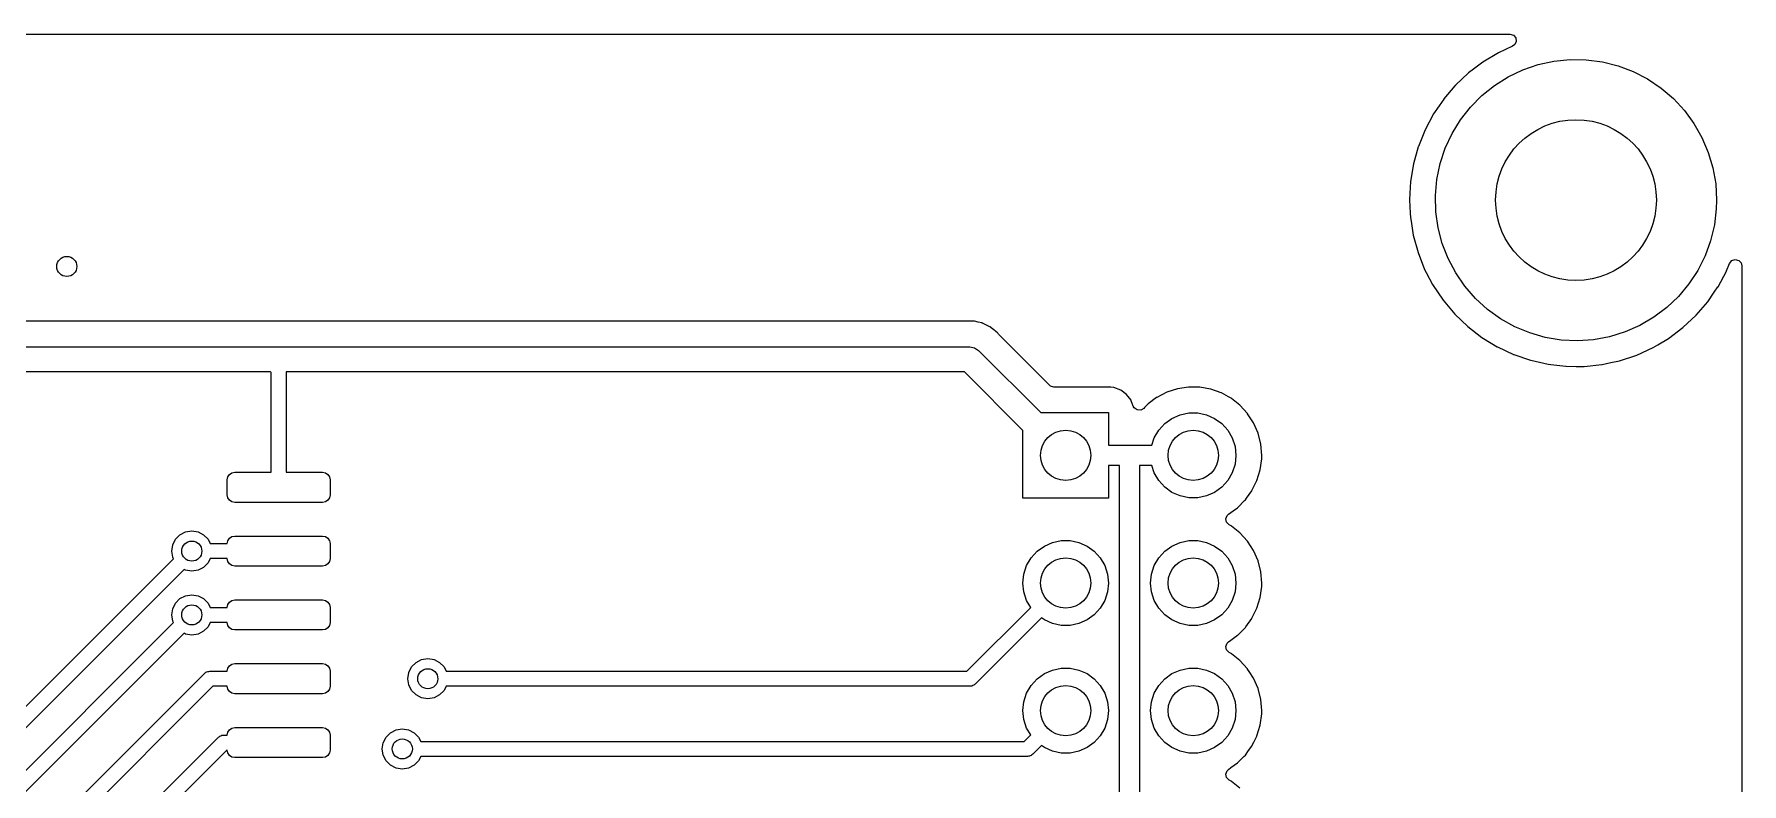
# Model space of a CAD drawing. Extents: x 122.3 to 173.5, y -134.1 to -70.4.
# Drawn here: x 139.48 to 173.48, y -85.28 to -70.36 of the extents above; entities that cross this region are included whole.
import ezdxf

# ---------------------------------------------------------------- set-up
doc = ezdxf.new("R2010")
doc.units = 0
doc.layers.add('BLACK', color=7, linetype='CONTINUOUS')

msp = doc.modelspace()

# ---------------------------------------------------------------- linework, layer by layer
at = {"layer": 'BLACK', "linetype": 'CONTINUOUS'}
for p, q in [((127.046, -70.3585), (147.931, -70.3585)), ((147.931, -70.3585), (168.865, -70.3585)), ((168.865, -70.3585), (168.933, -70.3785)), ((168.933, -70.3785), (168.98, -70.4322)), ((168.918, -70.599), (168.635, -70.7291)), ((168.96, -70.567), (168.918, -70.599)), ((168.99, -70.5024), (168.96, -70.567)), ((168.98, -70.4322), (168.99, -70.5024)), ((168.14, -71.0547), (168.041, -71.1293)), ((168.324, -70.9152), (168.14, -71.0547)), ((168.327, -70.9131), (168.324, -70.9152)), ((168.324, -70.9152), (168.324, -70.9152)), ((168.635, -70.7291), (168.327, -70.9131)), ((169.122, -71.0676), (169.427, -70.9631)), ((169.427, -70.9631), (169.742, -70.8945)), ((169.742, -70.8945), (170.063, -70.8625)), ((170.063, -70.8625), (170.385, -70.8675)), ((170.385, -70.8675), (170.705, -70.9096)), ((170.705, -70.9096), (171.017, -70.9881)), ((171.017, -70.9881), (171.319, -71.1021)), ((167.771, -71.386), (167.548, -71.6475)), ((167.778, -71.3776), (167.771, -71.386)), ((167.781, -71.375), (167.778, -71.3776)), ((167.778, -71.3776), (167.778, -71.3776)), ((168.041, -71.1293), (167.781, -71.375)), ((168.306, -71.5792), (168.558, -71.3776)), ((168.558, -71.3776), (168.831, -71.2063)), ((168.831, -71.2063), (169.122, -71.0676)), ((171.319, -71.1021), (171.605, -71.2499)), ((171.605, -71.2499), (171.873, -71.4297)), ((167.546, -71.6504), (167.453, -71.7871)), ((167.548, -71.6475), (167.546, -71.6504)), ((167.546, -71.6504), (167.546, -71.6504)), ((168.08, -71.8083), (168.306, -71.5792)), ((171.873, -71.4297), (172.118, -71.6391)), ((172.118, -71.6391), (172.337, -71.8752)), ((167.346, -71.9436), (167.177, -72.2597)), ((167.453, -71.7871), (167.346, -71.9436)), ((167.712, -72.3369), (167.881, -72.062)), ((167.881, -72.062), (168.08, -71.8083)), ((172.337, -71.8752), (172.528, -72.135)), ((167.177, -72.2597), (167.043, -72.5922)), ((167.577, -72.6293), (167.712, -72.3369)), ((172.528, -72.135), (172.688, -72.415)), ((172.688, -72.415), (172.814, -72.7115)), ((167.04, -72.6032), (166.946, -72.9372)), ((167.042, -72.5955), (167.04, -72.6032)), ((167.043, -72.5922), (167.042, -72.5955)), ((167.042, -72.5955), (167.042, -72.5955)), ((167.475, -72.9353), (167.577, -72.6293)), ((172.814, -72.7115), (172.906, -73.0206)), ((166.946, -72.9372), (166.887, -73.2907)), ((167.41, -73.251), (167.475, -72.9353)), ((172.906, -73.0206), (172.961, -73.3382)), ((166.887, -73.2907), (166.867, -73.6484)), ((167.381, -73.5721), (167.41, -73.251)), ((172.961, -73.3382), (172.98, -73.66)), ((166.867, -73.6484), (166.867, -73.6518)), ((166.867, -73.6518), (166.867, -73.6518)), ((166.867, -73.6518), (166.881, -73.9223)), ((167.39, -73.8943), (167.381, -73.5721)), ((172.98, -73.66), (172.974, -73.8358)), ((166.881, -73.9223), (166.885, -74.0063)), ((166.885, -74.0063), (166.885, -74.0097)), ((166.885, -74.0097), (166.885, -74.0097)), ((166.885, -74.0097), (166.896, -74.0781)), ((166.896, -74.0781), (166.941, -74.3602)), ((167.435, -74.2134), (167.39, -73.8943)), ((172.974, -73.8358), (172.936, -74.1558)), ((166.941, -74.3602), (167.036, -74.7059)), ((167.517, -74.5252), (167.435, -74.2134)), ((172.936, -74.1558), (172.86, -74.4693)), ((167.036, -74.7059), (167.167, -75.0393)), ((167.634, -74.8256), (167.517, -74.5252)), ((172.75, -74.772), (172.605, -75.06)), ((172.86, -74.4693), (172.75, -74.772)), ((167.167, -75.0393), (167.198, -75.0979)), ((167.198, -75.0979), (167.326, -75.3413)), ((167.785, -75.1105), (167.634, -74.8256)), ((167.968, -75.3761), (167.785, -75.1105)), ((172.605, -75.06), (172.428, -75.3294)), ((173.01, -75.3833), (173.176, -75.0738)), ((173.176, -75.0738), (173.178, -75.0708)), ((173.178, -75.0708), (173.239, -74.9212)), ((173.239, -74.9212), (173.283, -74.8656)), ((173.283, -74.8656), (173.35, -74.8427)), ((173.35, -74.8427), (173.419, -74.8598)), ((173.419, -74.8598), (173.468, -74.9114)), ((173.468, -74.9114), (173.482, -74.9686)), ((173.482, -74.9686), (173.481, -84.064)), ((167.326, -75.3413), (167.334, -75.3566)), ((167.334, -75.3566), (167.336, -75.3594)), ((167.336, -75.3594), (167.336, -75.3594)), ((167.336, -75.3594), (167.52, -75.6328)), ((168.179, -75.6191), (167.968, -75.3761)), ((172.428, -75.3294), (172.221, -75.5767)), ((172.933, -75.4956), (173.006, -75.3891)), ((173.006, -75.3891), (173.008, -75.3863)), ((173.006, -75.3891), (173.006, -75.3891)), ((173.008, -75.3863), (173.01, -75.3833)), ((173.01, -75.3833), (173.01, -75.3833)), ((167.52, -75.6328), (167.534, -75.654)), ((167.534, -75.654), (167.765, -75.9282)), ((168.418, -75.836), (168.179, -75.6191)), ((171.987, -75.7986), (171.729, -75.9922)), ((172.221, -75.5767), (171.987, -75.7986)), ((172.571, -75.9533), (172.805, -75.6816)), ((172.805, -75.6816), (172.933, -75.4956)), ((158.097, -76.0715), (138.81, -76.0715)), ((158.1, -76.0715), (158.097, -76.0715)), ((158.112, -76.0712), (158.1, -76.0715)), ((158.178, -76.0694), (158.112, -76.0712)), ((158.185, -76.0709), (158.178, -76.0694)), ((158.189, -76.0712), (158.185, -76.0709)), ((158.193, -76.0715), (158.189, -76.0712)), ((158.199, -76.0718), (158.193, -76.0715)), ((158.193, -76.0715), (158.193, -76.0715)), ((158.204, -76.0722), (158.199, -76.0718)), ((158.199, -76.0718), (158.199, -76.0718)), ((158.275, -76.0895), (158.204, -76.0722)), ((158.28, -76.0905), (158.275, -76.0895)), ((158.351, -76.1054), (158.28, -76.0905)), ((158.358, -76.1085), (158.351, -76.1054)), ((158.363, -76.1104), (158.358, -76.1085)), ((158.369, -76.1125), (158.363, -76.1104)), ((158.376, -76.1142), (158.369, -76.1125)), ((158.441, -76.1474), (158.376, -76.1142)), ((158.445, -76.1493), (158.441, -76.1474)), ((158.511, -76.1803), (158.445, -76.1493)), ((167.765, -75.9282), (168.024, -76.1757)), ((168.68, -76.0241), (168.418, -75.836)), ((168.961, -76.1809), (168.68, -76.0241)), ((171.451, -76.1548), (171.156, -76.2844)), ((171.729, -75.9922), (171.451, -76.1548)), ((172.31, -76.1982), (172.571, -75.9533)), ((158.517, -76.1848), (158.511, -76.1803)), ((158.522, -76.188), (158.517, -76.1848)), ((158.527, -76.1913), (158.522, -76.188)), ((158.534, -76.1947), (158.527, -76.1913)), ((158.539, -76.1994), (158.534, -76.1947)), ((158.589, -76.2419), (158.539, -76.1994)), ((158.539, -76.1994), (158.539, -76.1994)), ((158.593, -76.2447), (158.589, -76.2419)), ((158.599, -76.2495), (158.593, -76.2447)), ((158.615, -76.2623), (158.599, -76.2495)), ((158.621, -76.268), (158.615, -76.2623)), ((158.628, -76.275), (158.621, -76.268)), ((158.663, -76.3044), (158.628, -76.275)), ((158.669, -76.3092), (158.663, -76.3044)), ((158.663, -76.3044), (158.663, -76.3044)), ((158.673, -76.3151), (158.669, -76.3092)), ((158.681, -76.3267), (158.673, -76.3151)), ((158.673, -76.3151), (158.673, -76.3151)), ((158.694, -76.3411), (158.681, -76.3267)), ((159.697, -77.3446), (158.694, -76.3411)), ((168.024, -76.1757), (168.308, -76.3939)), ((168.308, -76.3939), (168.34, -76.4134)), ((168.34, -76.4134), (168.611, -76.5783)), ((169.259, -76.3043), (168.961, -76.1809)), ((169.569, -76.3926), (169.259, -76.3043)), ((169.887, -76.4447), (169.569, -76.3926)), ((170.209, -76.4598), (169.887, -76.4447)), ((170.531, -76.4379), (170.209, -76.4598)), ((170.848, -76.3792), (170.531, -76.4379)), ((171.156, -76.2844), (170.848, -76.3792)), ((171.809, -76.5405), (172.02, -76.4151)), ((172.02, -76.4151), (172.023, -76.4134)), ((172.02, -76.4151), (172.02, -76.4151)), ((172.023, -76.4134), (172.31, -76.1982)), ((138.444, -76.58), (158.11, -76.58)), ((158.11, -76.58), (158.206, -76.599)), ((158.206, -76.599), (158.287, -76.6532)), ((158.287, -76.6532), (159.524, -77.89)), ((168.611, -76.5783), (168.611, -76.5783)), ((168.611, -76.5783), (168.614, -76.5801)), ((168.614, -76.5801), (168.617, -76.5815)), ((168.617, -76.5815), (168.617, -76.5815)), ((168.617, -76.5815), (168.936, -76.7306)), ((168.936, -76.7306), (168.936, -76.7307)), ((168.936, -76.7307), (168.939, -76.7321)), ((168.939, -76.7321), (168.942, -76.7332)), ((168.942, -76.7332), (168.942, -76.7332)), ((168.942, -76.7332), (169.275, -76.8471)), ((171.049, -76.8574), (171.389, -76.7449)), ((171.389, -76.7449), (171.715, -76.5963)), ((171.715, -76.5963), (171.809, -76.5405)), ((144.188, -77.08), (138.444, -77.08)), ((144.2, -77.0921), (144.188, -77.08)), ((144.2, -79.075), (144.2, -77.0921)), ((158.006, -77.08), (144.5, -77.08)), ((144.5, -77.08), (144.5, -79.075)), ((159.17, -78.2436), (158.006, -77.08)), ((169.275, -76.8471), (169.275, -76.8471)), ((169.275, -76.8471), (169.278, -76.8482)), ((169.278, -76.8482), (169.627, -76.927)), ((169.627, -76.927), (169.68, -76.9329)), ((169.68, -76.9329), (169.98, -76.9671)), ((169.98, -76.9671), (169.98, -76.9671)), ((169.98, -76.9671), (169.983, -76.9675)), ((169.983, -76.9675), (169.987, -76.9675)), ((169.987, -76.9675), (169.987, -76.9675)), ((169.987, -76.9675), (170.181, -76.9686)), ((170.181, -76.9686), (170.342, -76.9694)), ((170.342, -76.9694), (170.345, -76.9691)), ((170.345, -76.9691), (170.695, -76.9329)), ((170.345, -76.9691), (170.345, -76.9691)), ((170.695, -76.9329), (170.698, -76.9326)), ((170.695, -76.9329), (170.695, -76.9329)), ((170.698, -76.9326), (170.702, -76.9319)), ((170.702, -76.9319), (170.874, -76.8949)), ((170.702, -76.9319), (170.702, -76.9319)), ((170.874, -76.8949), (171.049, -76.8574)), ((159.718, -77.3615), (159.697, -77.3446)), ((159.786, -77.3815), (159.718, -77.3615)), ((160.918, -77.3815), (159.786, -77.3815)), ((160.98, -77.3883), (160.918, -77.3815)), ((161.117, -77.4394), (160.98, -77.3883)), ((161.233, -77.5267), (161.117, -77.4394)), ((162.032, -77.4834), (161.834, -77.5865)), ((162.244, -77.414), (162.032, -77.4834)), ((162.465, -77.3802), (162.244, -77.414)), ((162.47, -77.3802), (162.465, -77.3802)), ((162.614, -77.382), (162.47, -77.3802)), ((162.47, -77.3802), (162.47, -77.3802)), ((162.688, -77.3829), (162.614, -77.382)), ((162.693, -77.3838), (162.688, -77.3829)), ((162.903, -77.4212), (162.693, -77.3838)), ((162.693, -77.3838), (162.693, -77.3838)), ((162.908, -77.4221), (162.903, -77.4212)), ((162.903, -77.4212), (162.903, -77.4212)), ((162.913, -77.4238), (162.908, -77.4221)), ((163.114, -77.4949), (162.913, -77.4238)), ((162.913, -77.4238), (162.913, -77.4238)), ((163.119, -77.4966), (163.114, -77.4949)), ((163.114, -77.4949), (163.114, -77.4949)), ((163.262, -77.5758), (163.119, -77.4966)), ((161.321, -77.6433), (161.233, -77.5267)), ((161.324, -77.6517), (161.321, -77.6433)), ((161.365, -77.7622), (161.324, -77.6517)), ((161.384, -77.7958), (161.365, -77.7622)), ((161.442, -77.837), (161.384, -77.7958)), ((161.513, -77.8405), (161.442, -77.837)), ((161.574, -77.8051), (161.513, -77.8405)), ((161.591, -77.7873), (161.574, -77.8051)), ((161.655, -77.7206), (161.591, -77.7873)), ((161.663, -77.7145), (161.655, -77.7206)), ((161.829, -77.5896), (161.663, -77.7145)), ((161.834, -77.5865), (161.829, -77.5896)), ((161.829, -77.5896), (161.829, -77.5896)), ((163.285, -77.5885), (163.262, -77.5758)), ((163.314, -77.6046), (163.285, -77.5885)), ((163.318, -77.6078), (163.314, -77.6046)), ((163.486, -77.7398), (163.318, -77.6078)), ((163.318, -77.6078), (163.318, -77.6078)), ((163.486, -77.7399), (163.486, -77.7398)), ((163.49, -77.7431), (163.486, -77.7399)), ((163.64, -77.9083), (163.49, -77.7431)), ((159.524, -77.89), (160.87, -77.89)), ((160.87, -77.89), (160.87, -78.54)), ((161.872, -78.2404), (161.991, -78.1083)), ((161.991, -78.1083), (162.135, -78.0039)), ((162.135, -78.0039), (162.297, -77.9316)), ((162.297, -77.9316), (162.471, -77.8947)), ((162.471, -77.8947), (162.649, -77.8947)), ((162.649, -77.8947), (162.823, -77.9316)), ((162.823, -77.9316), (162.985, -78.0039)), ((162.985, -78.0039), (163.129, -78.1083)), ((163.129, -78.1083), (163.248, -78.2404)), ((163.643, -77.9126), (163.64, -77.9083)), ((163.668, -77.9509), (163.643, -77.9126)), ((163.643, -77.9126), (163.643, -77.9126)), ((163.761, -78.0958), (163.668, -77.9509)), ((163.85, -78.3007), (163.761, -78.0958)), ((159.17, -79.59), (159.17, -78.2436)), ((161.736, -78.54), (161.783, -78.3943)), ((161.783, -78.3943), (161.872, -78.2404)), ((163.248, -78.2404), (163.337, -78.3943)), ((163.337, -78.3943), (163.391, -78.5633)), ((163.905, -78.5174), (163.85, -78.3007)), ((163.923, -78.74), (163.905, -78.5174)), ((160.87, -78.54), (161.736, -78.54)), ((163.391, -78.5633), (163.41, -78.74)), ((163.41, -78.74), (163.391, -78.9167)), ((163.892, -79.0281), (163.922, -78.8066)), ((163.922, -78.8066), (163.923, -78.74)), ((143.325, -79.225), (143.336, -79.1676)), ((143.336, -79.1676), (143.369, -79.1189)), ((143.369, -79.1189), (143.418, -79.0864)), ((143.418, -79.0864), (143.475, -79.075)), ((143.475, -79.075), (144.2, -79.075)), ((144.5, -79.075), (145.225, -79.075)), ((145.225, -79.075), (145.282, -79.0864)), ((145.282, -79.0864), (145.331, -79.1189)), ((145.331, -79.1189), (145.364, -79.1676)), ((145.364, -79.1676), (145.375, -79.225)), ((161.09, -78.94), (160.87, -78.94)), ((160.87, -78.94), (160.87, -79.59)), ((161.09, -103.94), (161.09, -78.94)), ((161.736, -78.94), (161.49, -78.94)), ((161.49, -78.94), (161.49, -103.94)), ((161.783, -79.0857), (161.736, -78.94)), ((161.872, -79.2396), (161.783, -79.0857)), ((163.337, -79.0857), (163.248, -79.2396)), ((163.391, -78.9167), (163.337, -79.0857)), ((163.827, -79.2418), (163.892, -79.0281)), ((143.325, -79.525), (143.325, -79.225)), ((143.336, -79.5824), (143.325, -79.525)), ((145.375, -79.525), (145.364, -79.5824)), ((145.375, -79.225), (145.375, -79.525)), ((161.991, -79.3717), (161.872, -79.2396)), ((162.135, -79.4761), (161.991, -79.3717)), ((162.297, -79.5484), (162.135, -79.4761)), ((162.471, -79.5853), (162.297, -79.5484)), ((162.823, -79.5484), (162.649, -79.5853)), ((162.985, -79.4761), (162.823, -79.5484)), ((163.129, -79.3717), (162.985, -79.4761)), ((163.248, -79.2396), (163.129, -79.3717)), ((163.619, -79.594), (163.725, -79.4463)), ((163.725, -79.4463), (163.728, -79.4421)), ((163.728, -79.4421), (163.827, -79.2418)), ((143.369, -79.6311), (143.336, -79.5824)), ((143.418, -79.6636), (143.369, -79.6311)), ((143.475, -79.675), (143.418, -79.6636)), ((145.225, -79.675), (143.475, -79.675)), ((145.282, -79.6636), (145.225, -79.675)), ((145.331, -79.6311), (145.282, -79.6636)), ((145.364, -79.5824), (145.331, -79.6311)), ((160.87, -79.59), (159.17, -79.59)), ((162.649, -79.5853), (162.471, -79.5853)), ((163.261, -79.9089), (163.352, -79.8439)), ((163.352, -79.8439), (163.44, -79.7812)), ((163.44, -79.7812), (163.445, -79.7762)), ((163.445, -79.7762), (163.583, -79.6381)), ((163.583, -79.6381), (163.598, -79.6235)), ((163.598, -79.6235), (163.619, -79.594)), ((163.208, -80.0019), (163.233, -79.9355)), ((163.223, -80.0714), (163.208, -80.0019)), ((163.273, -80.1218), (163.223, -80.0714)), ((163.233, -79.9355), (163.261, -79.9089)), ((163.314, -80.1446), (163.273, -80.1218)), ((163.318, -80.1478), (163.314, -80.1446)), ((163.486, -80.2798), (163.318, -80.1478)), ((163.318, -80.1478), (163.318, -80.1478)), ((142.221, -80.645), (142.241, -80.5214)), ((142.241, -80.5214), (142.297, -80.4099)), ((142.297, -80.4099), (142.386, -80.3214)), ((142.386, -80.3214), (142.497, -80.2646)), ((142.497, -80.2646), (142.621, -80.245)), ((142.621, -80.245), (142.745, -80.2646)), ((142.745, -80.2646), (142.856, -80.3214)), ((142.856, -80.3214), (142.945, -80.4099)), ((142.945, -80.4099), (142.988, -80.495)), ((142.988, -80.495), (143.325, -80.495)), ((143.325, -80.495), (143.336, -80.4376)), ((143.336, -80.4376), (143.369, -80.3889)), ((143.369, -80.3889), (143.418, -80.3564)), ((143.418, -80.3564), (143.475, -80.345)), ((143.475, -80.345), (145.225, -80.345)), ((145.225, -80.345), (145.282, -80.3564)), ((145.282, -80.3564), (145.331, -80.3889)), ((145.331, -80.3889), (145.364, -80.4376)), ((145.364, -80.4376), (145.375, -80.495)), ((145.375, -80.495), (145.375, -80.795)), ((159.451, -80.6483), (159.595, -80.5439)), ((159.595, -80.5439), (159.757, -80.4716)), ((159.757, -80.4716), (159.931, -80.4347)), ((159.931, -80.4347), (160.109, -80.4347)), ((160.109, -80.4347), (160.283, -80.4716)), ((160.283, -80.4716), (160.445, -80.5439)), ((160.445, -80.5439), (160.589, -80.6483)), ((161.991, -80.6483), (162.135, -80.5439)), ((162.135, -80.5439), (162.297, -80.4716)), ((162.297, -80.4716), (162.471, -80.4347)), ((162.471, -80.4347), (162.649, -80.4347)), ((162.649, -80.4347), (162.823, -80.4716)), ((162.823, -80.4716), (162.985, -80.5439)), ((162.985, -80.5439), (163.129, -80.6483)), ((163.486, -80.2799), (163.486, -80.2798)), ((163.49, -80.2831), (163.486, -80.2799)), ((163.64, -80.4483), (163.49, -80.2831)), ((163.761, -80.6358), (163.64, -80.4483)), ((138.212, -84.8416), (142.256, -80.7982)), ((142.241, -80.7686), (142.221, -80.645)), ((142.256, -80.7982), (142.241, -80.7686)), ((142.945, -80.8801), (142.856, -80.9686)), ((142.988, -80.795), (142.945, -80.8801)), ((143.325, -80.795), (142.988, -80.795)), ((143.336, -80.8524), (143.325, -80.795)), ((143.369, -80.9011), (143.336, -80.8524)), ((143.418, -80.9336), (143.369, -80.9011)), ((145.331, -80.9011), (145.282, -80.9336)), ((145.364, -80.8524), (145.331, -80.9011)), ((145.375, -80.795), (145.364, -80.8524)), ((159.243, -80.9343), (159.332, -80.7804)), ((159.332, -80.7804), (159.451, -80.6483)), ((160.589, -80.6483), (160.708, -80.7804)), ((160.708, -80.7804), (160.797, -80.9343)), ((161.783, -80.9343), (161.872, -80.7804)), ((161.872, -80.7804), (161.991, -80.6483)), ((163.129, -80.6483), (163.248, -80.7804)), ((163.248, -80.7804), (163.337, -80.9343)), ((163.85, -80.8407), (163.761, -80.6358)), ((163.905, -81.0574), (163.85, -80.8407)), ((142.468, -81.0103), (138.468, -85.0098)), ((142.497, -81.0254), (142.468, -81.0103)), ((142.621, -81.045), (142.497, -81.0254)), ((142.745, -81.0254), (142.621, -81.045)), ((142.856, -80.9686), (142.745, -81.0254)), ((143.475, -80.945), (143.418, -80.9336)), ((145.225, -80.945), (143.475, -80.945)), ((145.282, -80.9336), (145.225, -80.945)), ((159.17, -81.28), (159.189, -81.1033)), ((159.189, -81.1033), (159.243, -80.9343)), ((160.797, -80.9343), (160.851, -81.1033)), ((160.851, -81.1033), (160.87, -81.28)), ((161.71, -81.28), (161.729, -81.1033)), ((161.729, -81.1033), (161.783, -80.9343)), ((163.337, -80.9343), (163.391, -81.1033)), ((163.391, -81.1033), (163.41, -81.28)), ((163.923, -81.28), (163.905, -81.0574)), ((142.297, -81.6799), (142.386, -81.5914)), ((142.386, -81.5914), (142.497, -81.5346)), ((142.497, -81.5346), (142.621, -81.515)), ((142.621, -81.515), (142.745, -81.5346)), ((142.745, -81.5346), (142.856, -81.5914)), ((142.856, -81.5914), (142.945, -81.6799)), ((159.189, -81.4567), (159.17, -81.28)), ((159.243, -81.6257), (159.189, -81.4567)), ((160.851, -81.4567), (160.797, -81.6257)), ((160.87, -81.28), (160.851, -81.4567)), ((161.729, -81.4567), (161.71, -81.28)), ((161.783, -81.6257), (161.729, -81.4567)), ((163.391, -81.4567), (163.337, -81.6257)), ((163.41, -81.28), (163.391, -81.4567)), ((163.827, -81.7818), (163.892, -81.5681)), ((163.892, -81.5681), (163.922, -81.3466)), ((163.922, -81.3466), (163.923, -81.28)), ((142.221, -81.915), (142.241, -81.7914)), ((142.241, -82.0386), (142.221, -81.915)), ((142.241, -81.7914), (142.297, -81.6799)), ((142.945, -81.6799), (142.988, -81.765)), ((142.988, -81.765), (143.325, -81.765)), ((143.325, -81.765), (143.336, -81.7076)), ((143.336, -81.7076), (143.369, -81.6589)), ((143.369, -81.6589), (143.418, -81.6264)), ((143.418, -81.6264), (143.475, -81.615)), ((143.475, -81.615), (145.225, -81.615)), ((145.225, -81.615), (145.282, -81.6264)), ((145.282, -81.6264), (145.331, -81.6589)), ((145.331, -81.6589), (145.364, -81.7076)), ((145.364, -81.7076), (145.375, -81.765)), ((145.375, -81.765), (145.375, -82.065)), ((158.053, -83.035), (159.324, -81.7643)), ((159.324, -81.7643), (159.243, -81.6257)), ((160.589, -81.9117), (160.445, -82.0161)), ((160.708, -81.7796), (160.589, -81.9117)), ((160.797, -81.6257), (160.708, -81.7796)), ((161.872, -81.7796), (161.783, -81.6257)), ((161.991, -81.9117), (161.872, -81.7796)), ((162.135, -82.0161), (161.991, -81.9117)), ((163.129, -81.9117), (162.985, -82.0161)), ((163.248, -81.7796), (163.129, -81.9117)), ((163.337, -81.6257), (163.248, -81.7796)), ((163.728, -81.9821), (163.827, -81.7818)), ((138.712, -85.6121), (142.256, -82.0682)), ((142.256, -82.0682), (142.241, -82.0386)), ((142.856, -82.2386), (142.745, -82.2954)), ((142.945, -82.1501), (142.856, -82.2386)), ((142.988, -82.065), (142.945, -82.1501)), ((143.325, -82.065), (142.988, -82.065)), ((143.336, -82.1224), (143.325, -82.065)), ((143.369, -82.1711), (143.336, -82.1224)), ((143.418, -82.2036), (143.369, -82.1711)), ((143.475, -82.215), (143.418, -82.2036)), ((145.225, -82.215), (143.475, -82.215)), ((145.282, -82.2036), (145.225, -82.215)), ((145.331, -82.1711), (145.282, -82.2036)), ((145.364, -82.1224), (145.331, -82.1711)), ((145.375, -82.065), (145.364, -82.1224)), ((159.538, -81.9745), (158.221, -83.2911)), ((159.595, -82.0161), (159.538, -81.9745)), ((159.757, -82.0884), (159.595, -82.0161)), ((159.931, -82.1253), (159.757, -82.0884)), ((160.109, -82.1253), (159.931, -82.1253)), ((160.283, -82.0884), (160.109, -82.1253)), ((160.445, -82.0161), (160.283, -82.0884)), ((162.297, -82.0884), (162.135, -82.0161)), ((162.471, -82.1253), (162.297, -82.0884)), ((162.649, -82.1253), (162.471, -82.1253)), ((162.823, -82.0884), (162.649, -82.1253)), ((162.985, -82.0161), (162.823, -82.0884)), ((163.445, -82.3162), (163.559, -82.2028)), ((163.559, -82.2028), (163.598, -82.1635)), ((163.598, -82.1635), (163.607, -82.1505)), ((163.607, -82.1505), (163.725, -81.9863)), ((163.725, -81.9863), (163.728, -81.9821)), ((142.468, -82.2803), (138.968, -85.7803)), ((142.497, -82.2954), (142.468, -82.2803)), ((142.621, -82.315), (142.497, -82.2954)), ((142.745, -82.2954), (142.621, -82.315)), ((163.208, -82.5419), (163.233, -82.4755)), ((163.223, -82.6114), (163.208, -82.5419)), ((163.273, -82.6618), (163.223, -82.6114)), ((163.233, -82.4755), (163.261, -82.4489)), ((163.261, -82.4489), (163.306, -82.4164)), ((163.306, -82.4164), (163.44, -82.3212)), ((163.44, -82.3212), (163.445, -82.3162)), ((143.336, -82.9776), (143.369, -82.9289)), ((143.369, -82.9289), (143.418, -82.8964)), ((143.418, -82.8964), (143.475, -82.885)), ((143.475, -82.885), (145.225, -82.885)), ((145.225, -82.885), (145.282, -82.8964)), ((145.282, -82.8964), (145.331, -82.9289)), ((145.331, -82.9289), (145.364, -82.9776)), ((146.94, -83.0614), (146.996, -82.9499)), ((146.996, -82.9499), (147.085, -82.8614)), ((147.085, -82.8614), (147.196, -82.8046)), ((147.196, -82.8046), (147.32, -82.785)), ((147.32, -82.785), (147.444, -82.8046)), ((147.444, -82.8046), (147.555, -82.8614)), ((147.555, -82.8614), (147.644, -82.9499)), ((147.644, -82.9499), (147.687, -83.035)), ((163.314, -82.6846), (163.273, -82.6618)), ((163.318, -82.6878), (163.314, -82.6846)), ((163.486, -82.8198), (163.318, -82.6878)), ((163.318, -82.6878), (163.318, -82.6878)), ((163.486, -82.8199), (163.486, -82.8198)), ((163.49, -82.8231), (163.486, -82.8199)), ((163.64, -82.9883), (163.49, -82.8231)), ((139.34, -86.6095), (142.871, -83.0789)), ((142.871, -83.0789), (142.888, -83.0691)), ((142.888, -83.0691), (142.902, -83.0551)), ((142.902, -83.0551), (142.921, -83.05)), ((142.921, -83.05), (142.938, -83.0401)), ((142.938, -83.0401), (142.958, -83.0401)), ((142.958, -83.0401), (142.977, -83.035)), ((142.977, -83.035), (143.325, -83.035)), ((143.325, -83.035), (143.336, -82.9776)), ((145.364, -82.9776), (145.375, -83.035)), ((145.375, -83.035), (145.375, -83.335)), ((146.92, -83.185), (146.94, -83.0614)), ((146.94, -83.3086), (146.92, -83.185)), ((147.687, -83.035), (158.053, -83.035)), ((158.221, -83.2911), (158.204, -83.3009)), ((159.332, -83.3204), (159.451, -83.1883)), ((159.451, -83.1883), (159.595, -83.0839)), ((159.595, -83.0839), (159.757, -83.0116)), ((159.757, -83.0116), (159.931, -82.9747)), ((159.931, -82.9747), (160.109, -82.9747)), ((160.109, -82.9747), (160.283, -83.0116)), ((160.283, -83.0116), (160.445, -83.0839)), ((160.445, -83.0839), (160.589, -83.1883)), ((160.589, -83.1883), (160.708, -83.3204)), ((161.872, -83.3204), (161.991, -83.1883)), ((161.991, -83.1883), (162.135, -83.0839)), ((162.135, -83.0839), (162.297, -83.0116)), ((162.297, -83.0116), (162.471, -82.9747)), ((162.471, -82.9747), (162.649, -82.9747)), ((162.649, -82.9747), (162.823, -83.0116)), ((162.823, -83.0116), (162.985, -83.0839)), ((162.985, -83.0839), (163.129, -83.1883)), ((163.129, -83.1883), (163.248, -83.3204)), ((163.643, -82.9926), (163.64, -82.9883)), ((163.675, -83.0423), (163.643, -82.9926)), ((163.643, -82.9926), (163.643, -82.9926)), ((163.761, -83.1758), (163.675, -83.0423)), ((163.85, -83.3807), (163.761, -83.1758)), ((143.039, -83.335), (139.596, -86.7777)), ((143.325, -83.335), (143.039, -83.335)), ((143.336, -83.3924), (143.325, -83.335)), ((143.369, -83.4411), (143.336, -83.3924)), ((143.418, -83.4736), (143.369, -83.4411)), ((143.475, -83.485), (143.418, -83.4736)), ((145.225, -83.485), (143.475, -83.485)), ((145.282, -83.4736), (145.225, -83.485)), ((145.331, -83.4411), (145.282, -83.4736)), ((145.364, -83.3924), (145.331, -83.4411)), ((145.375, -83.335), (145.364, -83.3924)), ((146.996, -83.4201), (146.94, -83.3086)), ((147.085, -83.5086), (146.996, -83.4201)), ((147.196, -83.5654), (147.085, -83.5086)), ((147.32, -83.585), (147.196, -83.5654)), ((147.444, -83.5654), (147.32, -83.585)), ((147.555, -83.5086), (147.444, -83.5654)), ((147.644, -83.4201), (147.555, -83.5086)), ((147.687, -83.335), (147.644, -83.4201)), ((158.115, -83.335), (147.687, -83.335)), ((158.134, -83.3299), (158.115, -83.335)), ((158.154, -83.3299), (158.134, -83.3299)), ((158.171, -83.32), (158.154, -83.3299)), ((158.19, -83.3149), (158.171, -83.32)), ((158.204, -83.3009), (158.19, -83.3149)), ((159.189, -83.6433), (159.243, -83.4743)), ((159.243, -83.4743), (159.332, -83.3204)), ((160.708, -83.3204), (160.797, -83.4743)), ((160.797, -83.4743), (160.851, -83.6433)), ((161.729, -83.6433), (161.783, -83.4743)), ((161.783, -83.4743), (161.872, -83.3204)), ((163.248, -83.3204), (163.337, -83.4743)), ((163.337, -83.4743), (163.391, -83.6433)), ((163.905, -83.5974), (163.85, -83.3807)), ((163.923, -83.82), (163.905, -83.5974)), ((159.17, -83.82), (159.189, -83.6433)), ((159.189, -83.9967), (159.17, -83.82)), ((160.851, -83.6433), (160.87, -83.82)), ((160.87, -83.82), (160.851, -83.9967)), ((161.71, -83.82), (161.729, -83.6433)), ((161.729, -83.9967), (161.71, -83.82)), ((163.391, -83.6433), (163.41, -83.82)), ((163.41, -83.82), (163.391, -83.9967)), ((163.892, -84.1081), (163.922, -83.8866)), ((163.922, -83.8866), (163.923, -83.8406)), ((163.923, -83.8234), (163.923, -83.82)), ((163.923, -83.8406), (163.923, -83.8234)), ((163.923, -83.8234), (163.923, -83.8234)), ((143.2, -84.32), (143.217, -84.3101)), ((143.217, -84.3101), (143.237, -84.3101)), ((143.237, -84.3101), (143.256, -84.305)), ((143.256, -84.305), (143.325, -84.305)), ((143.325, -84.305), (143.336, -84.2476)), ((143.336, -84.2476), (143.369, -84.1989)), ((143.369, -84.1989), (143.418, -84.1664)), ((143.418, -84.1664), (143.475, -84.155)), ((143.475, -84.155), (145.225, -84.155)), ((145.225, -84.155), (145.282, -84.1664)), ((145.282, -84.1664), (145.331, -84.1989)), ((145.331, -84.1989), (145.364, -84.2476)), ((145.364, -84.2476), (145.375, -84.305)), ((145.375, -84.305), (145.375, -84.605)), ((146.488, -84.3469), (146.577, -84.2584)), ((146.577, -84.2584), (146.688, -84.2016)), ((146.688, -84.2016), (146.812, -84.182)), ((146.812, -84.182), (146.936, -84.2016)), ((146.936, -84.2016), (147.047, -84.2584)), ((147.047, -84.2584), (147.136, -84.3469)), ((159.243, -84.1657), (159.189, -83.9967)), ((159.196, -84.432), (159.324, -84.3043)), ((159.324, -84.3043), (159.243, -84.1657)), ((160.797, -84.1657), (160.708, -84.3196)), ((160.851, -83.9967), (160.797, -84.1657)), ((161.783, -84.1657), (161.729, -83.9967)), ((161.872, -84.3196), (161.783, -84.1657)), ((163.337, -84.1657), (163.248, -84.3196)), ((163.391, -83.9967), (163.337, -84.1657)), ((163.827, -84.3218), (163.892, -84.1081)), ((173.481, -84.064), (173.481, -129.501)), ((139.872, -87.6266), (143.15, -84.3489)), ((143.318, -84.605), (140.128, -87.7948)), ((143.15, -84.3489), (143.167, -84.3391)), ((143.167, -84.3391), (143.181, -84.3251)), ((143.181, -84.3251), (143.2, -84.32)), ((143.325, -84.605), (143.318, -84.605)), ((143.336, -84.6624), (143.325, -84.605)), ((145.375, -84.605), (145.364, -84.6624)), ((146.412, -84.582), (146.432, -84.4584)), ((146.432, -84.7056), (146.412, -84.582)), ((146.432, -84.4584), (146.488, -84.3469)), ((147.136, -84.3469), (147.179, -84.432)), ((147.179, -84.432), (159.196, -84.432)), ((159.538, -84.5145), (159.364, -84.6881)), ((159.595, -84.5561), (159.538, -84.5145)), ((159.757, -84.6284), (159.595, -84.5561)), ((159.931, -84.6653), (159.757, -84.6284)), ((160.283, -84.6284), (160.109, -84.6653)), ((160.445, -84.5561), (160.283, -84.6284)), ((160.589, -84.4517), (160.445, -84.5561)), ((160.708, -84.3196), (160.589, -84.4517)), ((161.991, -84.4517), (161.872, -84.3196)), ((162.135, -84.5561), (161.991, -84.4517)), ((162.297, -84.6284), (162.135, -84.5561)), ((162.471, -84.6653), (162.297, -84.6284)), ((162.823, -84.6284), (162.649, -84.6653)), ((162.985, -84.5561), (162.823, -84.6284)), ((163.129, -84.4517), (162.985, -84.5561)), ((163.248, -84.3196), (163.129, -84.4517)), ((163.598, -84.7035), (163.661, -84.6161)), ((163.661, -84.6161), (163.725, -84.5263)), ((163.725, -84.5263), (163.728, -84.5221)), ((163.728, -84.5221), (163.766, -84.4458)), ((163.766, -84.4458), (163.825, -84.3265)), ((163.825, -84.3265), (163.827, -84.3218)), ((163.825, -84.3265), (163.825, -84.3265)), ((143.369, -84.7111), (143.336, -84.6624)), ((143.418, -84.7436), (143.369, -84.7111)), ((143.475, -84.755), (143.418, -84.7436)), ((145.225, -84.755), (143.475, -84.755)), ((145.282, -84.7436), (145.225, -84.755)), ((145.331, -84.7111), (145.282, -84.7436)), ((145.364, -84.6624), (145.331, -84.7111)), ((146.488, -84.8171), (146.432, -84.7056)), ((146.577, -84.9056), (146.488, -84.8171)), ((146.688, -84.9624), (146.577, -84.9056)), ((146.812, -84.982), (146.688, -84.9624)), ((146.936, -84.9624), (146.812, -84.982)), ((147.047, -84.9056), (146.936, -84.9624)), ((147.136, -84.8171), (147.047, -84.9056)), ((147.179, -84.732), (147.136, -84.8171)), ((159.258, -84.732), (147.179, -84.732)), ((159.277, -84.7269), (159.258, -84.732)), ((159.297, -84.7269), (159.277, -84.7269)), ((159.314, -84.717), (159.297, -84.7269)), ((159.333, -84.7119), (159.314, -84.717)), ((159.347, -84.6979), (159.333, -84.7119)), ((159.364, -84.6881), (159.347, -84.6979)), ((160.109, -84.6653), (159.931, -84.6653)), ((162.649, -84.6653), (162.471, -84.6653)), ((163.233, -85.0155), (163.261, -84.9889)), ((163.261, -84.9889), (163.31, -84.9536)), ((163.31, -84.9536), (163.44, -84.8612)), ((163.44, -84.8612), (163.486, -84.8148)), ((163.486, -84.8148), (163.567, -84.7341)), ((163.567, -84.7341), (163.598, -84.7035)), ((163.208, -85.0819), (163.233, -85.0155)), ((163.223, -85.1514), (163.208, -85.0819)), ((163.273, -85.2018), (163.223, -85.1514)), ((163.314, -85.2246), (163.273, -85.2018)), ((163.318, -85.2278), (163.314, -85.2246)), ((163.486, -85.3598), (163.318, -85.2278)), ((163.318, -85.2278), (163.318, -85.2278))]:
    msp.add_line(p, q, dxfattribs=at)
at = {"layer": 'BLACK'}
for centre, radius in [((170.18, -73.66), 1.6), ((140.132, -74.9808), 0.2), ((160.02, -78.74), 0.5), ((162.56, -78.74), 0.5), ((142.621, -80.645), 0.2), ((160.02, -81.28), 0.5), ((162.56, -81.28), 0.5), ((142.621, -81.915), 0.2), ((147.32, -83.185), 0.2), ((160.02, -83.82), 0.5), ((162.56, -83.82), 0.5), ((146.812, -84.582), 0.2)]:
    msp.add_circle(centre, radius, dxfattribs=at)

doc.saveas('drawing.dxf')
